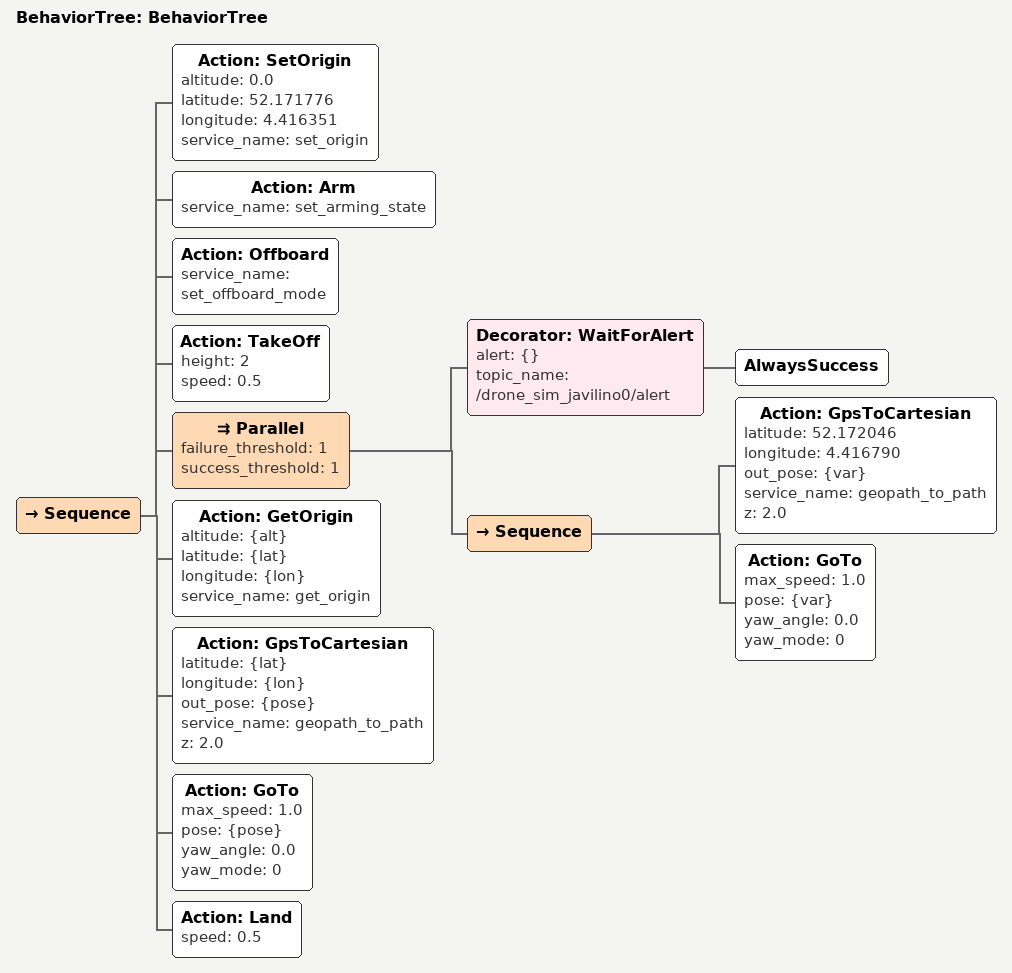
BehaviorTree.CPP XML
<?xml version="1.0"?>
<root main_tree_to_execute="BehaviorTree">
    <BehaviorTree ID="BehaviorTree">
        <Sequence>
            <Action ID="SetOrigin" altitude="0.0" latitude="52.171776" longitude="4.416351" service_name="set_origin"/>
            <Action ID="Arm" service_name="set_arming_state"/>
            <Action ID="Offboard" service_name="set_offboard_mode"/>
            <Action ID="TakeOff" height="2" speed="0.5"/>
            <Parallel failure_threshold="1" success_threshold="1">
                <Decorator ID="WaitForAlert" alert="{}" topic_name="/drone_sim_javilino0/alert">
                    <AlwaysSuccess/>
                </Decorator>
                <Sequence>
                    <Action ID="GpsToCartesian" latitude="52.172046" longitude="4.416790" out_pose="{var}" service_name="geopath_to_path" z="2.0"/>
                    <Action ID="GoTo" max_speed="1.0" pose="{var}" yaw_angle="0.0" yaw_mode="0"/>
                </Sequence>
            </Parallel>
            <Action ID="GetOrigin" altitude="{alt}" latitude="{lat}" longitude="{lon}" service_name="get_origin"/>
            <Action ID="GpsToCartesian" latitude="{lat}" longitude="{lon}" out_pose="{pose}" service_name="geopath_to_path" z="2.0"/>
            <Action ID="GoTo" max_speed="1.0" pose="{pose}" yaw_angle="0.0" yaw_mode="0"/>
            <Action ID="Land" speed="0.5"/>
        </Sequence>
    </BehaviorTree>
</root>
